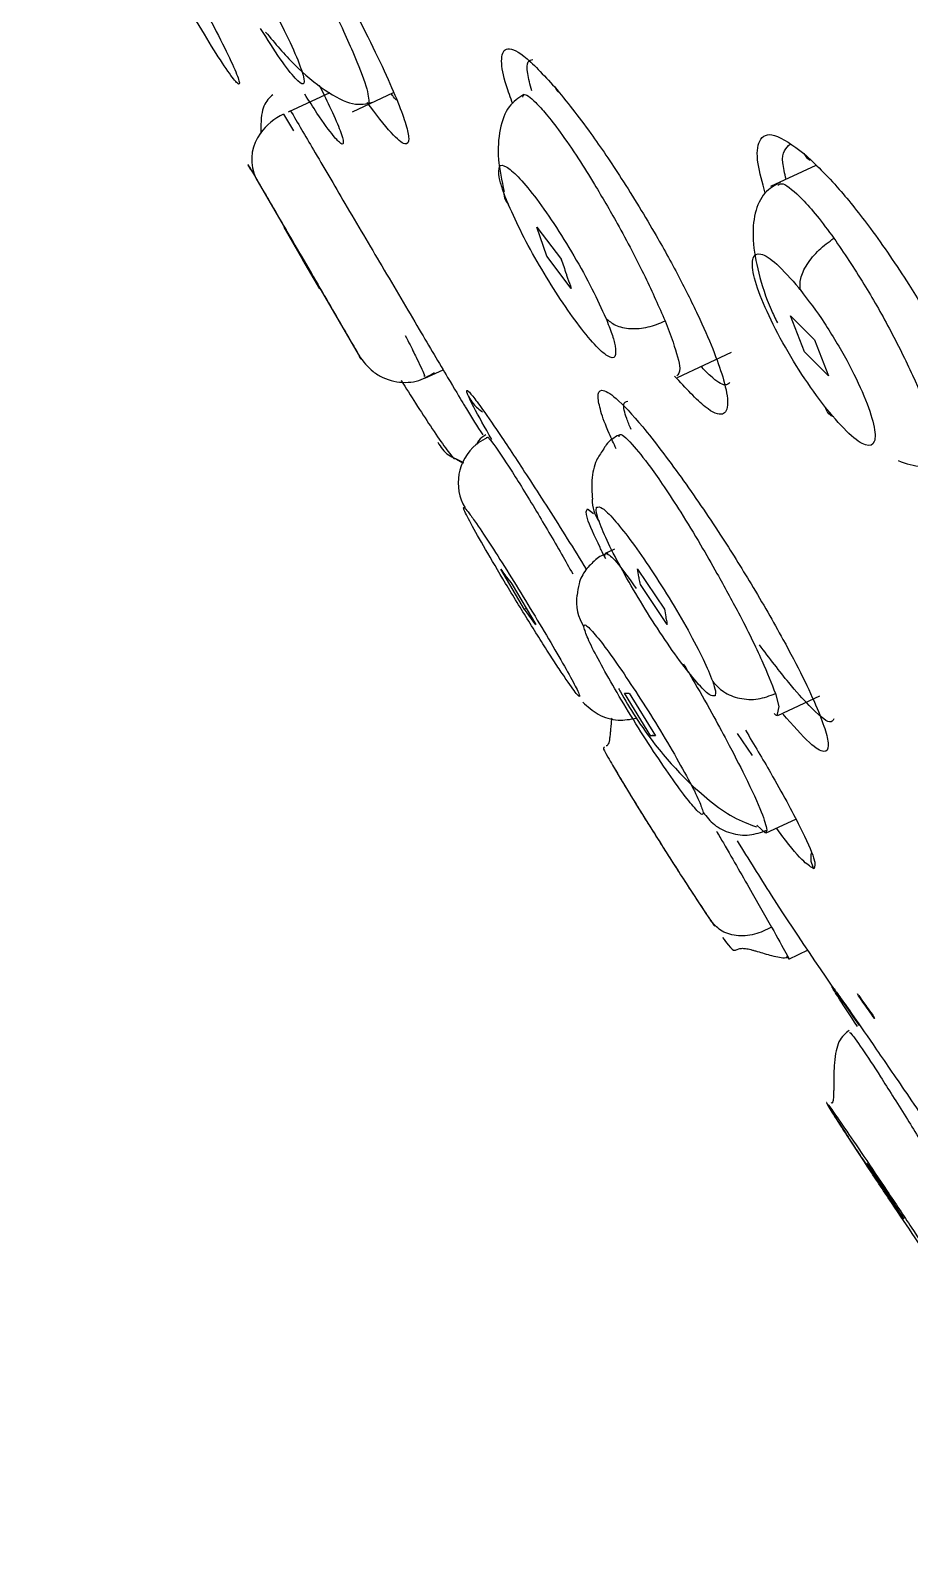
# Model space of a CAD drawing. Header units: millimetres. Extents: x 13235 to 13829, y -4257 to -3417.
# Drawn here: x 13704.726 to 13706.915, y -3768.022 to -3764.245 of the extents above; entities that cross this region are included whole.
import ezdxf

# ---------------------------------------------------------------- set-up
doc = ezdxf.new("R2010")
doc.units = ezdxf.units.MM
doc.header["$LTSCALE"] = 0.1
doc.layers.get('0').update_dxf_attribs({"lineweight": 15})

msp = doc.modelspace()

# ---------------------------------------------------------------- linework, layer by layer
at = {"linetype": 'Continuous', "lineweight": 25}
for p, q in [((13705.3689, -3764.4477), (13705.4721, -3764.3994)), ((13705.5279, -3764.4476), (13705.6305, -3764.3996)), ((13705.3565, -3764.4535), (13705.3813, -3764.4952)), ((13705.2891, -3764.6155), (13705.282, -3764.5998)), ((13705.2872, -3764.6124), (13705.3822, -3764.7755)), ((13706.6816, -3764.5811), (13706.5689, -3764.6338)), ((13705.4045, -3764.8161), (13705.358, -3764.7358)), ((13705.358, -3764.7358), (13705.4003, -3764.8083)), ((13706.0116, -3764.8071), (13705.9867, -3764.735)), ((13705.9872, -3764.7351), (13706.0483, -3764.8153)), ((13705.4003, -3764.8074), (13705.4467, -3764.8877)), ((13705.4466, -3764.888), (13705.4045, -3764.8159)), ((13705.4063, -3764.817), (13705.5424, -3765.0508)), ((13706.0727, -3764.8874), (13706.0116, -3764.8071)), ((13706.6429, -3764.8903), (13706.6392, -3764.8857)), ((13706.6187, -3764.9553), (13706.6785, -3765.0152)), ((13706.6537, -3765.0452), (13706.6189, -3764.9554)), ((13706.3064, -3764.9683), (13706.3264, -3765.0211)), ((13706.6784, -3765.0152), (13706.7132, -3765.105)), ((13706.3371, -3765.1087), (13706.4719, -3765.0456)), ((13706.7132, -3765.105), (13706.6535, -3765.045)), ((13705.7085, -3765.1109), (13705.7536, -3765.0897)), ((13705.861, -3765.2583), (13705.8646, -3765.2572)), ((13705.8646, -3765.2572), (13705.8714, -3765.2649)), ((13705.8714, -3765.2649), (13705.8796, -3765.2756)), ((13705.7841, -3765.3119), (13705.8036, -3765.3226)), ((13705.7846, -3765.3108), (13705.8044, -3765.321)), ((13706.1133, -3765.436), (13706.1285, -3765.4474)), ((13706.1566, -3765.5536), (13706.1572, -3765.548)), ((13706.1572, -3765.548), (13706.1599, -3765.5463)), ((13706.1801, -3765.5365), (13706.1575, -3765.5471)), ((13705.9562, -3765.6862), (13705.8971, -3765.5863)), ((13706.238, -3765.5858), (13706.3047, -3765.6858)), ((13705.9258, -3765.6242), (13705.9849, -3765.7241)), ((13706.3117, -3765.7242), (13706.2449, -3765.6242)), ((13705.9847, -3765.7246), (13705.9561, -3765.686)), ((13705.9562, -3765.686), (13705.9618, -3765.6828)), ((13706.2712, -3766.0016), (13706.2051, -3765.8948)), ((13706.2167, -3765.8945), (13706.2829, -3766.0013)), ((13706.5809, -3765.8961), (13706.5898, -3765.928)), ((13706.5898, -3765.928), (13706.5856, -3765.9474)), ((13706.587, -3765.9504), (13706.6921, -3765.9012)), ((13706.2712, -3766.0013), (13706.2772, -3765.999)), ((13706.5244, -3766.0504), (13706.4868, -3765.9956)), ((13706.5567, -3766.2432), (13706.5345, -3766.2239)), ((13706.56, -3766.236), (13706.5567, -3766.2432)), ((13706.5579, -3766.243), (13706.6317, -3766.2084)), ((13706.5235, -3766.3932), (13706.5715, -3766.4774)), ((13706.6147, -3766.5568), (13706.6627, -3766.5343)), ((13706.7855, -3766.6438), (13706.786, -3766.6442)), ((13706.8704, -3767.1604), (13706.8075, -3767.0648)), ((13706.8077, -3767.065), (13706.8383, -3767.1083)), ((13706.8381, -3767.1081), (13706.901, -3767.2037)), ((13706.901, -3767.2036), (13706.8704, -3767.1603))]:
    msp.add_line(p, q, dxfattribs=at)
at = {"linetype": 'Continuous', "lineweight": 25, "flags": 128}
msp.add_lwpolyline([(13705.8355, -3765.2759), (13705.8421, -3765.2706), (13705.8646, -3765.2572)], dxfattribs=at)
at = {"linetype": 'Continuous', "lineweight": 25}
for centre, radius, start, end in [((13706.0567, -3764.3757), 0.0271, 201.6601, 233.2171), ((13705.4149, -3764.5833), 0.1423, 114.217, 144.6417), ((13705.3874, -3764.5669), 0.1104, 143.2904, 197.3444), ((13706.6838, -3764.5381), 0.0341, 202.3752, 241.8322), ((13705.9581, -3764.6442), 0.0543, 178.4554, 220.1497), ((13705.916, -3765.3712), 0.1247, 130.1524, 210.1791), ((13706.2199, -3765.4131), 0.0952, 179.1449, 215.0792), ((13706.2069, -3765.6649), 0.1215, 173.3873, 212.3818), ((13706.7191, -3766.3047), 0.0502, 165.5803, 212.8298)]:
    msp.add_arc(centre, radius, start, end, dxfattribs=at)
for points, knots in [([(13700.8466, -3751.1134), (13700.8953, -3751.1289), (13700.9934, -3751.1602), (13701.2549, -3751.436), (13701.6272, -3751.9375), (13702.1301, -3752.7205), (13702.7235, -3753.7323), (13703.3835, -3754.9264), (13704.1005, -3756.2912), (13704.843, -3757.7628), (13705.6029, -3759.3263), (13706.3444, -3760.9096), (13707.0616, -3762.4955), (13707.7184, -3764.0119), (13708.3108, -3765.442), (13708.8097, -3766.7205), (13709.2122, -3767.8321), (13709.4989, -3768.7294), (13709.6595, -3769.3934), (13709.7044, -3769.8094), (13709.6309, -3769.864), (13709.598, -3769.8885)], [0, 0, 0, 0, 0.04229, 0.08533, 0.138911, 0.194045, 0.247626, 0.302761, 0.356342, 0.411476, 0.465057, 0.520191, 0.573772, 0.628906, 0.682487, 0.737622, 0.791202, 0.846337, 0.899918, 0.955052, 1, 1, 1, 1]), ([(13708.6397, -3769.102), (13708.6486, -3769.0993), (13708.6789, -3769.09), (13708.7002, -3769.0204), (13708.7065, -3768.898), (13708.6901, -3768.7268), (13708.6424, -3768.4719), (13708.5517, -3768.1149), (13708.4229, -3767.6853), (13708.2623, -3767.199), (13708.073, -3766.6641), (13707.8462, -3766.0565), (13707.6187, -3765.4731), (13707.3887, -3764.9007), (13707.1745, -3764.3803), (13706.9598, -3763.8695), (13706.7345, -3763.3425), (13706.5099, -3762.8264), (13706.2894, -3762.328), (13706.0693, -3761.8367), (13705.8346, -3761.3193), (13705.6529, -3760.9264), (13705.568, -3760.7428)], [0, 0, 0, 0, 0.023573, 0.08049, 0.125319, 0.173301, 0.232298, 0.300033, 0.366492, 0.424592, 0.489306, 0.552139, 0.61571, 0.658744, 0.709633, 0.753028, 0.788973, 0.840737, 0.878519, 0.908178, 0.957079, 1, 1, 1, 1]), ([(13705.3234, -3763.8353), (13705.3566, -3763.8885), (13705.4145, -3763.9813), (13705.4964, -3764.1269), (13705.5594, -3764.2462), (13705.6084, -3764.3472), (13705.6425, -3764.4253), (13705.663, -3764.4825), (13705.6709, -3764.5213), (13705.6611, -3764.5333), (13705.6277, -3764.5071), (13705.5863, -3764.4528), (13705.5648, -3764.4246)], [0, 0, 0, 0, 0.135978, 0.23747, 0.336019, 0.424243, 0.509132, 0.589025, 0.66889, 0.771026, 0.881396, 1, 1, 1, 1]), ([(13705.3241, -3763.9022), (13705.3335, -3763.9182), (13705.3587, -3763.9611), (13705.4089, -3764.0518), (13705.461, -3764.1525), (13705.5024, -3764.239), (13705.5368, -3764.316), (13705.5673, -3764.3938), (13705.5683, -3764.4157), (13705.5688, -3764.4268)], [0, 0, 0, 0, 0.078194, 0.208995, 0.400585, 0.508234, 0.610938, 0.800708, 1, 1, 1, 1]), ([(13705.2453, -3764.0405), (13705.2631, -3764.0705), (13705.2989, -3764.1306), (13705.3493, -3764.2256), (13705.3876, -3764.3064), (13705.4085, -3764.3621), (13705.4087, -3764.3842), (13705.3882, -3764.3692), (13705.3503, -3764.3206), (13705.3163, -3764.2671), (13705.2993, -3764.2404)], [0, 0, 0, 0, 0.124869, 0.250199, 0.375242, 0.500025, 0.62471, 0.749526, 0.874634, 1, 1, 1, 1]), ([(13705.1469, -3764.1688), (13705.1635, -3764.1997), (13705.1967, -3764.2613), (13705.2318, -3764.3337), (13705.2489, -3764.3764), (13705.2447, -3764.3826), (13705.2202, -3764.3514), (13705.179, -3764.2877), (13705.127, -3764.2007), (13705.0916, -3764.1371), (13705.0739, -3764.1052)], [0, 0, 0, 0, 0.1250828, 0.2503697, 0.3753674, 0.5001074, 0.624755, 0.7495552, 0.8746375, 1, 1, 1, 1]), ([(13705.3116, -3764.2491), (13705.3353, -3764.2771), (13705.3842, -3764.3352), (13705.4624, -3764.3989), (13705.5331, -3764.4352), (13705.5629, -3764.4274), (13705.578, -3764.4234)], [0, 0, 0, 0, 0.231522, 0.479605, 0.738046, 1, 1, 1, 1]), ([(13705.9271, -3764.4278), (13705.9214, -3764.4121), (13705.9049, -3764.3668), (13705.8957, -3764.314), (13705.9076, -3764.2834), (13705.9506, -3764.2986), (13706.0038, -3764.3557), (13706.0316, -3764.3856)], [0, 0, 0, 0, 0.100789, 0.290647, 0.503849, 0.74029, 1, 1, 1, 1]), ([(13705.9742, -3764.3953), (13705.9703, -3764.38), (13705.9623, -3764.349), (13705.9621, -3764.3205), (13705.9723, -3764.3183), (13705.9768, -3764.3174)], [0, 0, 0, 0, 0.350461, 0.714783, 1, 1, 1, 1]), ([(13705.4452, -3764.3813), (13705.4556, -3764.4023), (13705.4791, -3764.4501), (13705.4993, -3764.4983), (13705.5073, -3764.5268), (13705.5012, -3764.5303), (13705.4801, -3764.5079), (13705.45, -3764.4675), (13705.4196, -3764.42), (13705.409, -3764.4034)], [0, 0, 0, 0, 0.121857, 0.276912, 0.432633, 0.575776, 0.718883, 0.902008, 1, 1, 1, 1]), ([(13706.0316, -3764.3856), (13706.0609, -3764.4219), (13706.1131, -3764.4867), (13706.2019, -3764.6183), (13706.2786, -3764.744), (13706.3448, -3764.8644), (13706.3938, -3764.9638), (13706.4308, -3765.0497), (13706.4558, -3765.1228), (13706.466, -3765.1803), (13706.4526, -3765.2076), (13706.4099, -3765.1917), (13706.3575, -3765.1352), (13706.3301, -3765.1057)], [0, 0, 0, 0, 0.1106093, 0.1973201, 0.2984059, 0.3744895, 0.4506859, 0.5216447, 0.5925679, 0.6782624, 0.7747439, 0.8819783, 1, 1, 1, 1]), ([(13705.3293, -3764.4051), (13705.321, -3764.4127), (13705.3051, -3764.4272), (13705.2994, -3764.466), (13705.3, -3764.497), (13705.3001, -3764.5015)], [0, 0, 0, 0, 0.48139, 0.924021, 1, 1, 1, 1]), ([(13705.6389, -3764.4189), (13705.6365, -3764.417), (13705.633, -3764.4142), (13705.6264, -3764.4054), (13705.6242, -3764.4025)], [0, 0, 0, 0, 0.670321, 1, 1, 1, 1]), ([(13705.9548, -3764.4044), (13705.9416, -3764.413), (13705.9148, -3764.4304), (13705.8932, -3764.4881), (13705.8877, -3764.5625), (13705.8998, -3764.6189), (13705.9057, -3764.6463)], [0, 0, 0, 0, 0.253489, 0.511544, 0.763248, 1, 1, 1, 1]), ([(13705.9523, -3764.4114), (13705.9529, -3764.4091), (13705.9555, -3764.3987), (13705.9783, -3764.4176), (13706.0104, -3764.4522), (13706.0463, -3764.4987), (13706.0875, -3764.559), (13706.1358, -3764.6361), (13706.194, -3764.7357), (13706.2584, -3764.8586), (13706.2908, -3764.9327), (13706.3064, -3764.9683)], [0, 0, 0, 0, 0.040398, 0.180881, 0.26599, 0.360852, 0.468538, 0.557977, 0.681654, 0.847151, 1, 1, 1, 1]), ([(13705.3729, -3764.4435), (13705.3916, -3764.4753), (13705.432, -3764.5444), (13705.5116, -3764.6798), (13705.6056, -3764.8394), (13705.6638, -3764.9379), (13705.6943, -3764.9895)], [0, 0, 0, 0, 0.204002, 0.443216, 0.708538, 1, 1, 1, 1]), ([(13706.5558, -3764.6498), (13706.5486, -3764.624), (13706.5324, -3764.5655), (13706.5384, -3764.5122), (13706.5738, -3764.4942), (13706.6253, -3764.5315), (13706.6522, -3764.5511)], [0, 0, 0, 0, 0.192089, 0.433748, 0.703036, 1, 1, 1, 1]), ([(13706.6079, -3764.6156), (13706.6043, -3764.6009), (13706.5924, -3764.5514), (13706.6073, -3764.5377), (13706.6177, -3764.5281)], [0, 0, 0, 0, 0.297966, 1, 1, 1, 1]), ([(13705.2771, -3764.5956), (13705.2759, -3764.5935), (13705.267, -3764.5781), (13705.2678, -3764.5792), (13705.2819, -3764.6033), (13705.2891, -3764.6155)], [0, 0, 0, 0, 0.0733217, 0.5290772, 1, 1, 1, 1]), ([(13705.2682, -3764.5796), (13705.268, -3764.5794), (13705.2667, -3764.5776), (13705.2705, -3764.5841), (13705.2737, -3764.5898)], [0, 0, 0, 0, 0.13423, 1, 1, 1, 1]), ([(13706.6522, -3764.5511), (13706.6807, -3764.5782), (13706.7316, -3764.6268), (13706.8234, -3764.743), (13706.9057, -3764.863), (13706.9787, -3764.9852), (13707.0339, -3765.0898), (13707.0775, -3765.1856), (13707.1094, -3765.2722), (13707.1275, -3765.3494), (13707.1232, -3765.4048), (13707.088, -3765.423), (13707.0364, -3765.3858), (13707.0091, -3765.3662)], [0, 0, 0, 0, 0.108627, 0.194825, 0.299315, 0.37476, 0.450157, 0.520776, 0.591352, 0.673529, 0.76905, 0.877866, 1, 1, 1, 1]), ([(13705.2891, -3764.6155), (13705.2948, -3764.6253), (13705.3063, -3764.6449), (13705.3226, -3764.6729), (13705.3308, -3764.687)], [0, 0, 0, 0, 0.4999437, 1, 1, 1, 1]), ([(13705.8933, -3764.6103), (13705.8924, -3764.5997), (13705.8907, -3764.5787), (13705.9085, -3764.5804), (13705.9387, -3764.6059), (13705.9803, -3764.6553), (13706.0293, -3764.7244), (13706.0798, -3764.8056), (13706.1265, -3764.8898), (13706.1481, -3764.9376), (13706.1589, -3764.9614)], [0, 0, 0, 0, 0.125389, 0.247111, 0.367408, 0.489931, 0.617013, 0.745338, 0.872968, 1, 1, 1, 1]), ([(13705.9166, -3764.6793), (13705.911, -3764.6656), (13705.9, -3764.6383), (13705.8956, -3764.6196), (13705.8933, -3764.6103)], [0, 0, 0, 0, 0.499986, 1, 1, 1, 1]), ([(13706.5941, -3764.6224), (13706.5799, -3764.6305), (13706.5507, -3764.647), (13706.5278, -3764.6981), (13706.5226, -3764.7661), (13706.5375, -3764.8486), (13706.5603, -3764.92), (13706.5806, -3764.9618), (13706.5859, -3764.9728)], [0, 0, 0, 0, 0.168692, 0.348433, 0.536467, 0.730485, 0.928837, 1, 1, 1, 1]), ([(13706.5868, -3764.63), (13706.5906, -3764.6278), (13706.6018, -3764.6213), (13706.6296, -3764.6475), (13706.648, -3764.6648)], [0, 0, 0, 0, 0.337002, 1, 1, 1, 1]), ([(13705.3308, -3764.687), (13705.3448, -3764.7109), (13705.3722, -3764.758), (13705.4193, -3764.8388), (13705.4641, -3764.9159), (13705.5037, -3764.984), (13705.5339, -3765.0361), (13705.5482, -3765.061), (13705.5511, -3765.0662), (13705.5449, -3765.0556), (13705.5445, -3765.055)], [0, 0, 0, 0, 0.14228, 0.28039, 0.41689, 0.55591, 0.700099, 0.845701, 0.990532, 1, 1, 1, 1]), ([(13706.1821, -3765.0304), (13706.183, -3765.0411), (13706.1848, -3765.0626), (13706.1655, -3765.0597), (13706.1324, -3765.0304), (13706.0887, -3764.9769), (13706.0405, -3764.9075), (13705.9927, -3764.8299), (13705.9482, -3764.7492), (13705.9272, -3764.7028), (13705.9166, -3764.6793)], [0, 0, 0, 0, 0.127078, 0.254784, 0.383161, 0.509834, 0.632006, 0.752276, 0.874293, 1, 1, 1, 1]), ([(13706.648, -3764.6648), (13706.6599, -3764.6778), (13706.6837, -3764.704), (13706.7123, -3764.7428), (13706.7266, -3764.7622)], [0, 0, 0, 0, 0.499978, 1, 1, 1, 1]), ([(13706.6429, -3764.8903), (13706.6424, -3764.8815), (13706.6413, -3764.8629), (13706.6582, -3764.8272), (13706.6877, -3764.7906), (13706.7138, -3764.7715), (13706.7266, -3764.7622)], [0, 0, 0, 0, 0.2328762, 0.4888736, 0.7510381, 1, 1, 1, 1]), ([(13706.7266, -3764.7622), (13706.7516, -3764.7991), (13706.7981, -3764.8678), (13706.8674, -3764.9896), (13706.9247, -3765.1048), (13706.9669, -3765.2073), (13706.9873, -3765.2823), (13706.9897, -3765.3218), (13706.9778, -3765.3219), (13706.9749, -3765.3219)], [0, 0, 0, 0, 0.172138, 0.319746, 0.47949, 0.634688, 0.785343, 0.946114, 1, 1, 1, 1]), ([(13706.7055, -3765.1833), (13706.6859, -3765.1569), (13706.6468, -3765.1043), (13706.5912, -3765.0101), (13706.5482, -3764.9217), (13706.5239, -3764.8501), (13706.5217, -3764.8061), (13706.5421, -3764.7963), (13706.5824, -3764.8208), (13706.6201, -3764.864), (13706.6392, -3764.8857)], [0, 0, 0, 0, 0.125254, 0.248645, 0.372146, 0.495811, 0.619118, 0.743209, 0.87057, 1, 1, 1, 1]), ([(13706.048, -3764.815), (13706.052, -3764.8269), (13706.0562, -3764.8393), (13706.0614, -3764.8549), (13706.0656, -3764.867), (13706.0697, -3764.8787), (13706.0727, -3764.8872)], [0, 0, 0, 0, 0.495203, 0.513106, 0.644291, 1, 1, 1, 1]), ([(13706.6429, -3764.8903), (13706.663, -3764.917), (13706.7031, -3764.9702), (13706.7606, -3765.0668), (13706.8047, -3765.1574), (13706.8295, -3765.2305), (13706.8311, -3765.2747), (13706.809, -3765.2828), (13706.7668, -3765.2551), (13706.7284, -3765.2103), (13706.7092, -3765.188)], [0, 0, 0, 0, 0.126072, 0.250707, 0.374166, 0.497372, 0.621398, 0.74686, 0.873515, 1, 1, 1, 1]), ([(13705.6943, -3764.9895), (13705.7192, -3765.0317), (13705.7642, -3765.1077), (13705.8019, -3765.1711), (13705.8073, -3765.1797), (13705.8089, -3765.1824)], [0, 0, 0, 0, 0.461912, 0.833421, 1, 1, 1, 1]), ([(13706.1589, -3764.9614), (13706.1663, -3764.9678), (13706.1817, -3764.9811), (13706.2194, -3764.989), (13706.2636, -3764.9858), (13706.2923, -3764.9741), (13706.3064, -3764.9683)], [0, 0, 0, 0, 0.233285, 0.488306, 0.749796, 1, 1, 1, 1]), ([(13706.1589, -3764.9614), (13706.1644, -3764.9751), (13706.1754, -3765.0024), (13706.1799, -3765.021), (13706.1821, -3765.0304)], [0, 0, 0, 0, 0.499971, 1, 1, 1, 1]), ([(13705.6592, -3765.0043), (13705.6634, -3765.0125), (13705.6754, -3765.0358), (13705.694, -3765.0734), (13705.7106, -3765.109), (13705.707, -3765.1064), (13705.7055, -3765.1054)], [0, 0, 0, 0, 0.114205, 0.324517, 0.729985, 1, 1, 1, 1]), ([(13706.3264, -3765.0211), (13706.3343, -3765.0466), (13706.3487, -3765.0936), (13706.3395, -3765.1014), (13706.3353, -3765.105)], [0, 0, 0, 0, 0.543823, 1, 1, 1, 1]), ([(13705.5443, -3765.0546), (13705.555, -3765.0689), (13705.5715, -3765.091), (13705.6035, -3765.1098), (13705.6308, -3765.1192), (13705.6593, -3765.1222), (13705.6954, -3765.1184), (13705.7176, -3765.1051), (13705.7321, -3765.0965)], [0, 0, 0, 0, 0.234174, 0.362176, 0.49395, 0.626512, 0.756868, 1, 1, 1, 1]), ([(13706.468, -3765.1211), (13706.4646, -3765.1245), (13706.4563, -3765.1328), (13706.4287, -3765.1156), (13706.4036, -3765.0897), (13706.3954, -3765.0814)], [0, 0, 0, 0, 0.323285, 0.781269, 1, 1, 1, 1]), ([(13705.6491, -3765.1156), (13705.6613, -3765.1353), (13705.6872, -3765.1768), (13705.724, -3765.2333), (13705.7587, -3765.284), (13705.7738, -3765.3028), (13705.7817, -3765.3125)], [0, 0, 0, 0, 0.213586, 0.4514, 0.714758, 1, 1, 1, 1]), ([(13705.8747, -3765.2634), (13705.8579, -3765.2336), (13705.8282, -3765.1808), (13705.8121, -3765.1461), (13705.8115, -3765.1374), (13705.8252, -3765.152), (13705.8529, -3765.1893), (13705.8997, -3765.2573), (13705.9717, -3765.3669), (13706.0469, -3765.4843), (13706.0943, -3765.561), (13706.11, -3765.5865)], [0, 0, 0, 0, 0.135261, 0.239793, 0.339575, 0.434608, 0.524882, 0.64386, 0.777602, 0.926045, 1, 1, 1, 1]), ([(13706.1848, -3765.2866), (13706.1786, -3765.2736), (13706.1608, -3765.2357), (13706.1451, -3765.1914), (13706.1366, -3765.1511), (13706.146, -3765.1342), (13706.1823, -3765.1558), (13706.2492, -3765.2261), (13706.313, -3765.3121), (13706.3464, -3765.3571)], [0, 0, 0, 0, 0.06225, 0.181083, 0.294253, 0.44322, 0.610543, 0.796129, 1, 1, 1, 1]), ([(13705.8089, -3765.1824), (13705.8098, -3765.184), (13705.8236, -3765.2076), (13705.8385, -3765.2306), (13705.8524, -3765.2521)], [0, 0, 0, 0, 0.065772, 1, 1, 1, 1]), ([(13705.8168, -3765.1549), (13705.8204, -3765.1617), (13705.8284, -3765.1768), (13705.8436, -3765.189), (13705.852, -3765.1957)], [0, 0, 0, 0, 0.449826, 1, 1, 1, 1]), ([(13706.2215, -3765.2382), (13706.2177, -3765.2289), (13706.2068, -3765.2016), (13706.1997, -3765.171), (13706.209, -3765.1691), (13706.2137, -3765.1681)], [0, 0, 0, 0, 0.204939, 0.600542, 1, 1, 1, 1]), ([(13706.7092, -3765.188), (13706.7086, -3765.1872), (13706.7074, -3765.1857), (13706.7061, -3765.1841), (13706.7055, -3765.1833)], [0, 0, 0, 0, 0.499756, 1, 1, 1, 1]), ([(13706.7262, -3765.2067), (13706.7234, -3765.2056), (13706.7125, -3765.2013), (13706.7085, -3765.191), (13706.7055, -3765.1833)], [0, 0, 0, 0, 0.25392, 1, 1, 1, 1]), ([(13705.8597, -3765.2521), (13705.8532, -3765.2557), (13705.8442, -3765.2605), (13705.8381, -3765.2734), (13705.8364, -3765.2769)], [0, 0, 0, 0, 0.7265197, 1, 1, 1, 1]), ([(13706.1917, -3765.2522), (13706.18, -3765.2586), (13706.1643, -3765.2671), (13706.1543, -3765.2851), (13706.1517, -3765.2897)], [0, 0, 0, 0, 0.7422083, 1, 1, 1, 1]), ([(13706.192, -3765.2567), (13706.1922, -3765.2549), (13706.1933, -3765.244), (13706.2201, -3765.2691), (13706.2617, -3765.32), (13706.3046, -3765.3815), (13706.3468, -3765.4462), (13706.3919, -3765.5203), (13706.4412, -3765.6058), (13706.4962, -3765.7066), (13706.5506, -3765.8172), (13706.5711, -3765.8705), (13706.5809, -3765.8961)], [0, 0, 0, 0, 0.027208, 0.168249, 0.290021, 0.363783, 0.446007, 0.539344, 0.61687, 0.72407, 0.86751, 1, 1, 1, 1]), ([(13705.7401, -3765.2702), (13705.748, -3765.2822), (13705.7596, -3765.2997), (13705.7786, -3765.3081), (13705.7846, -3765.3108)], [0, 0, 0, 0, 0.681713, 1, 1, 1, 1]), ([(13705.8796, -3765.2756), (13705.8928, -3765.2944), (13705.9197, -3765.333), (13705.9818, -3765.4344), (13706.0369, -3765.5278), (13706.0672, -3765.5817), (13706.0765, -3765.598)], [0, 0, 0, 0, 0.298653, 0.611879, 0.882262, 1, 1, 1, 1]), ([(13706.1517, -3765.2897), (13706.146, -3765.2978), (13706.1319, -3765.3179), (13706.1216, -3765.361), (13706.1244, -3765.3959), (13706.1256, -3765.4117)], [0, 0, 0, 0, 0.267583, 0.66914, 1, 1, 1, 1]), ([(13706.8865, -3765.3158), (13706.9071, -3765.3233), (13706.9359, -3765.3338), (13706.955, -3765.3266), (13706.9604, -3765.3245)], [0, 0, 0, 0, 0.717029, 1, 1, 1, 1]), ([(13706.3464, -3765.3571), (13706.3791, -3765.4042), (13706.4375, -3765.4883), (13706.5259, -3765.6303), (13706.5962, -3765.7522), (13706.6509, -3765.8569), (13706.6866, -3765.9343), (13706.7081, -3765.9924), (13706.7153, -3766.0314), (13706.7045, -3766.0459), (13706.6689, -3766.0253), (13706.6239, -3765.9743), (13706.6002, -3765.9474)], [0, 0, 0, 0, 0.125543, 0.223863, 0.338133, 0.424133, 0.510258, 0.590646, 0.671003, 0.768336, 0.878013, 1, 1, 1, 1]), ([(13706.0896, -3765.9009), (13706.0867, -3765.8974), (13706.0809, -3765.8904), (13706.0655, -3765.8686), (13706.0458, -3765.8395), (13706.0221, -3765.8033), (13705.9955, -3765.7617), (13705.9576, -3765.7012), (13705.9087, -3765.6212), (13705.8574, -3765.5343), (13705.8206, -3765.469), (13705.8006, -3765.4292), (13705.8056, -3765.4323), (13705.8081, -3765.4339)], [0, 0, 0, 0, 0.06345, 0.126895, 0.190414, 0.254094, 0.317952, 0.382019, 0.509876, 0.633995, 0.754191, 0.875085, 1, 1, 1, 1]), ([(13705.8081, -3765.4339), (13705.8113, -3765.4378), (13705.8177, -3765.4454), (13705.8304, -3765.4637), (13705.8367, -3765.4728)], [0, 0, 0, 0, 0.4999739, 1, 1, 1, 1]), ([(13706.1446, -3765.5323), (13706.1313, -3765.5042), (13706.105, -3765.4483), (13706.1105, -3765.4401), (13706.1133, -3765.436)], [0, 0, 0, 0, 0.5029875, 1, 1, 1, 1]), ([(13706.142, -3765.4678), (13706.1392, -3765.4592), (13706.1336, -3765.4419), (13706.1352, -3765.4353), (13706.136, -3765.432)], [0, 0, 0, 0, 0.499919, 1, 1, 1, 1]), ([(13706.136, -3765.432), (13706.1398, -3765.4311), (13706.1473, -3765.4293), (13706.1777, -3765.4596), (13706.2179, -3765.5097), (13706.2659, -3765.5779), (13706.3171, -3765.6576), (13706.3648, -3765.7393), (13706.4042, -3765.8142), (13706.418, -3765.8484), (13706.4249, -3765.8655)], [0, 0, 0, 0, 0.12539, 0.247121, 0.367411, 0.489929, 0.61701, 0.745327, 0.872981, 1, 1, 1, 1]), ([(13705.8367, -3765.4728), (13705.8484, -3765.4903), (13705.8714, -3765.5246), (13705.9174, -3765.597), (13705.9653, -3765.6746), (13706.0124, -3765.7528), (13706.0534, -3765.8233), (13706.0824, -3765.876), (13706.097, -3765.9062), (13706.0921, -3765.9027), (13706.0896, -3765.9009)], [0, 0, 0, 0, 0.125399, 0.247116, 0.367423, 0.48993, 0.617018, 0.745337, 0.872984, 1, 1, 1, 1]), ([(13706.4309, -3765.9013), (13706.427, -3765.9022), (13706.4192, -3765.904), (13706.3869, -3765.8712), (13706.3437, -3765.8165), (13706.294, -3765.745), (13706.2443, -3765.6665), (13706.1996, -3765.5893), (13706.1622, -3765.5178), (13706.1488, -3765.4847), (13706.142, -3765.4678)], [0, 0, 0, 0, 0.127069, 0.254777, 0.383154, 0.509829, 0.632008, 0.752266, 0.8743, 1, 1, 1, 1]), ([(13706.1634, -3765.5464), (13706.1527, -3765.5503), (13706.1417, -3765.5543), (13706.1335, -3765.5628), (13706.1332, -3765.563)], [0, 0, 0, 0, 0.973628, 1, 1, 1, 1]), ([(13706.1587, -3765.5605), (13706.1543, -3765.5523), (13706.1482, -3765.5409), (13706.1454, -3765.5342), (13706.1446, -3765.5323)], [0, 0, 0, 0, 0.721668, 1, 1, 1, 1]), ([(13706.1599, -3765.5463), (13706.1665, -3765.5502), (13706.1799, -3765.5581), (13706.216, -3765.6089), (13706.2344, -3765.6347)], [0, 0, 0, 0, 0.492271, 1, 1, 1, 1]), ([(13705.8971, -3765.5863), (13705.9006, -3765.591), (13705.9051, -3765.597), (13705.9097, -3765.6035), (13705.911, -3765.6051), (13705.9113, -3765.6056), (13705.9162, -3765.6114), (13705.921, -3765.618), (13705.9258, -3765.6246)], [0, 0, 0, 0, 0.371067, 0.46702, 0.492659, 0.502008, 0.503295, 1, 1, 1, 1]), ([(13706.1332, -3765.563), (13706.1247, -3765.5709), (13706.1071, -3765.5869), (13706.0911, -3765.6182), (13706.0885, -3765.6413), (13706.0874, -3765.651)], [0, 0, 0, 0, 0.357494, 0.730072, 1, 1, 1, 1]), ([(13706.2449, -3765.6242), (13706.2439, -3765.6195), (13706.2428, -3765.6136), (13706.2416, -3765.6071), (13706.2413, -3765.6055), (13706.2412, -3765.605), (13706.2397, -3765.599), (13706.2387, -3765.5923), (13706.2378, -3765.5855)], [0, 0, 0, 0, 0.370961, 0.466935, 0.492618, 0.502051, 0.503305, 1, 1, 1, 1]), ([(13706.3046, -3765.6854), (13706.3057, -3765.6918), (13706.3069, -3765.6984), (13706.3083, -3765.7067), (13706.3096, -3765.7131), (13706.3108, -3765.7194), (13706.3117, -3765.7239)], [0, 0, 0, 0, 0.49519, 0.513066, 0.644263, 1, 1, 1, 1]), ([(13706.1043, -3765.7299), (13706.1046, -3765.7273), (13706.1051, -3765.7222), (13706.1126, -3765.7284), (13706.1163, -3765.7316)], [0, 0, 0, 0, 0.499957, 1, 1, 1, 1]), ([(13706.3889, -3766.1901), (13706.3805, -3766.1811), (13706.3639, -3766.1631), (13706.3215, -3766.1049), (13706.2722, -3766.032), (13706.2213, -3765.9515), (13706.1749, -3765.874), (13706.1376, -3765.807), (13706.111, -3765.7538), (13706.1066, -3765.738), (13706.1043, -3765.7299)], [0, 0, 0, 0, 0.12707, 0.254782, 0.383156, 0.50983, 0.632, 0.752283, 0.874292, 1, 1, 1, 1]), ([(13706.1163, -3765.7316), (13706.1245, -3765.7404), (13706.1406, -3765.7578), (13706.1808, -3765.8126), (13706.2271, -3765.8808), (13706.2771, -3765.959), (13706.3255, -3766.0393), (13706.3657, -3766.1111), (13706.394, -3766.1672), (13706.3986, -3766.1836), (13706.4009, -3766.1917)], [0, 0, 0, 0, 0.125392, 0.247122, 0.367405, 0.489923, 0.617014, 0.745333, 0.872979, 1, 1, 1, 1]), ([(13706.7267, -3765.9587), (13706.7242, -3765.9631), (13706.7176, -3765.9748), (13706.6743, -3765.9369), (13706.6127, -3765.8688), (13706.5665, -3765.8078), (13706.5412, -3765.7744)], [0, 0, 0, 0, 0.194229, 0.515963, 0.734887, 1, 1, 1, 1]), ([(13706.3523, -3765.8221), (13706.3596, -3765.8344), (13706.3835, -3765.8745), (13706.4206, -3765.9406), (13706.4657, -3766.0237), (13706.5119, -3766.1131), (13706.5507, -3766.1977), (13706.557, -3766.2236), (13706.56, -3766.236)], [0, 0, 0, 0, 0.069077, 0.225924, 0.356183, 0.536324, 0.777367, 1, 1, 1, 1]), ([(13706.1907, -3765.8834), (13706.1921, -3765.886), (13706.2046, -3765.9086), (13706.234, -3765.9581), (13706.2883, -3766.0341), (13706.3528, -3766.1064), (13706.4196, -3766.1657), (13706.4799, -3766.2083), (13706.515, -3766.2208), (13706.5336, -3766.2274)], [0, 0, 0, 0, 0.01705, 0.149201, 0.300763, 0.520717, 0.660299, 0.820489, 1, 1, 1, 1]), ([(13706.2051, -3765.8948), (13706.2064, -3765.8948), (13706.2082, -3765.8949), (13706.2101, -3765.8948), (13706.2126, -3765.8948), (13706.2146, -3765.8947), (13706.2165, -3765.8946)], [0, 0, 0, 0, 0.353839, 0.48614, 0.50488, 1, 1, 1, 1]), ([(13706.4249, -3765.8655), (13706.4333, -3765.8747), (13706.4509, -3765.8941), (13706.4913, -3765.9098), (13706.5376, -3765.9123), (13706.5666, -3765.9014), (13706.5809, -3765.8961)], [0, 0, 0, 0, 0.233254, 0.488295, 0.749778, 1, 1, 1, 1]), ([(13706.4249, -3765.8655), (13706.4277, -3765.8741), (13706.4333, -3765.8914), (13706.4317, -3765.898), (13706.4309, -3765.9013)], [0, 0, 0, 0, 0.499978, 1, 1, 1, 1]), ([(13706.1013, -3765.9169), (13706.1135, -3765.928), (13706.1387, -3765.951), (13706.1882, -3765.9658), (13706.2198, -3765.9599), (13706.2349, -3765.9571)], [0, 0, 0, 0, 0.328552, 0.678829, 1, 1, 1, 1]), ([(13706.1734, -3765.9572), (13706.1732, -3765.9585), (13706.1724, -3765.964), (13706.1715, -3765.9753), (13706.1703, -3765.9892), (13706.1692, -3765.9998), (13706.1685, -3766.0056), (13706.1683, -3766.0073), (13706.1682, -3766.0075)], [0, 0, 0, 0, 0.0879191, 0.4008139, 0.6640995, 0.8860996, 0.9877298, 1, 1, 1, 1]), ([(13706.5856, -3765.9474), (13706.5856, -3765.9489), (13706.5856, -3765.9529), (13706.5808, -3765.9483), (13706.5779, -3765.9455)], [0, 0, 0, 0, 0.389852, 1, 1, 1, 1]), ([(13706.1682, -3766.0075), (13706.168, -3766.0088), (13706.1673, -3766.0134), (13706.1658, -3766.0194), (13706.1628, -3766.0256), (13706.1609, -3766.026), (13706.1595, -3766.0263)], [0, 0, 0, 0, 0.079233, 0.268925, 0.493958, 1, 1, 1, 1]), ([(13706.2827, -3766.0012), (13706.2807, -3766.0013), (13706.2787, -3766.0013), (13706.2762, -3766.0013), (13706.2743, -3766.0013), (13706.2725, -3766.0013), (13706.2712, -3766.0013)], [0, 0, 0, 0, 0.495208, 0.5131, 0.644291, 1, 1, 1, 1]), ([(13706.5065, -3765.9872), (13706.528, -3766.0232), (13706.5825, -3766.1144), (13706.6447, -3766.2299), (13706.6837, -3766.316), (13706.6792, -3766.3266), (13706.6769, -3766.3319)], [0, 0, 0, 0, 0.1881898, 0.4769152, 0.739651, 1, 1, 1, 1]), ([(13706.1552, -3766.0296), (13706.154, -3766.0298), (13706.1507, -3766.0304), (13706.1578, -3766.0436), (13706.1716, -3766.0672), (13706.1757, -3766.0742)], [0, 0, 0, 0, 0.282287, 0.786158, 1, 1, 1, 1]), ([(13706.1756, -3766.0743), (13706.186, -3766.0919), (13706.207, -3766.1275), (13706.2588, -3766.2112), (13706.3164, -3766.3025), (13706.375, -3766.3936), (13706.4044, -3766.4377), (13706.4193, -3766.46)], [0, 0, 0, 0, 0.193476, 0.391689, 0.590069, 0.792515, 1, 1, 1, 1]), ([(13706.1757, -3766.0742), (13706.1821, -3766.0852), (13706.1935, -3766.1051), (13706.2212, -3766.1504), (13706.2492, -3766.1958), (13706.2795, -3766.2442), (13706.3106, -3766.2933), (13706.3417, -3766.3419), (13706.3718, -3766.3883), (13706.4, -3766.4313), (13706.4153, -3766.454), (13706.4229, -3766.4654)], [0, 0, 0, 0, 0.134968, 0.244872, 0.353352, 0.45947, 0.564588, 0.670369, 0.778275, 0.888702, 1, 1, 1, 1]), ([(13706.4009, -3766.1917), (13706.4006, -3766.1943), (13706.4002, -3766.1995), (13706.3926, -3766.1932), (13706.3889, -3766.1901)], [0, 0, 0, 0, 0.4999731, 1, 1, 1, 1]), ([(13706.4009, -3766.1917), (13706.4096, -3766.2026), (13706.4279, -3766.2255), (13706.4694, -3766.2455), (13706.5164, -3766.2513), (13706.5456, -3766.241), (13706.56, -3766.236)], [0, 0, 0, 0, 0.233323, 0.488333, 0.74979, 1, 1, 1, 1]), ([(13706.4342, -3766.2382), (13706.44, -3766.2482), (13706.472, -3766.3031), (13706.5003, -3766.3526), (13706.5235, -3766.3932)], [0, 0, 0, 0, 0.181033, 1, 1, 1, 1]), ([(13706.6769, -3766.3319), (13706.6697, -3766.3277), (13706.6543, -3766.3187), (13706.6189, -3766.2791), (13706.5883, -3766.2371), (13706.5838, -3766.2309)], [0, 0, 0, 0, 0.427834, 0.915845, 1, 1, 1, 1]), ([(13706.486, -3766.2627), (13706.514, -3766.3079), (13706.6109, -3766.464), (13706.7154, -3766.6152), (13706.7897, -3766.7226)], [0, 0, 0, 0, 0.289297, 1, 1, 1, 1]), ([(13706.5715, -3766.4774), (13706.5576, -3766.4843), (13706.5287, -3766.4984), (13706.4826, -3766.5008), (13706.4427, -3766.4882), (13706.4269, -3766.4691), (13706.4193, -3766.46)], [0, 0, 0, 0, 0.243172, 0.503577, 0.761977, 1, 1, 1, 1]), ([(13706.4193, -3766.46), (13706.4211, -3766.4627), (13706.4248, -3766.468), (13706.428, -3766.4728), (13706.4296, -3766.4751)], [0, 0, 0, 0, 0.50013, 1, 1, 1, 1]), ([(13706.4497, -3766.5035), (13706.4545, -3766.5099), (13706.4695, -3766.5302), (13706.4792, -3766.5374), (13706.4848, -3766.5328), (13706.4944, -3766.5302), (13706.5011, -3766.5301), (13706.5066, -3766.5306), (13706.5131, -3766.5317), (13706.5202, -3766.5334), (13706.5279, -3766.5355), (13706.5395, -3766.5388), (13706.555, -3766.5436), (13706.5808, -3766.5506), (13706.6015, -3766.5553), (13706.6107, -3766.5523), (13706.6125, -3766.5517)], [0, 0, 0, 0, 0.120403, 0.377676, 0.54122, 0.592793, 0.612805, 0.630154, 0.646241, 0.662591, 0.680506, 0.700821, 0.750116, 0.811335, 0.962873, 1, 1, 1, 1]), ([(13706.5715, -3766.4774), (13706.5858, -3766.503), (13706.611, -3766.5479), (13706.6131, -3766.5532), (13706.6141, -3766.5555)], [0, 0, 0, 0, 0.567328, 1, 1, 1, 1]), ([(13706.6141, -3766.5555), (13706.6143, -3766.556), (13706.6158, -3766.5587), (13706.6124, -3766.5533), (13706.6096, -3766.5488)], [0, 0, 0, 0, 0.171973, 1, 1, 1, 1]), ([(13706.7853, -3766.7247), (13706.7665, -3766.6959), (13706.7344, -3766.647), (13706.7196, -3766.6227), (13706.7216, -3766.6236), (13706.7388, -3766.647), (13706.7714, -3766.6933), (13706.8243, -3766.7695), (13706.9031, -3766.8847), (13707.0048, -3767.0341), (13707.075, -3767.1384), (13707.1118, -3767.1931)], [0, 0, 0, 0, 0.1338164, 0.227431, 0.3176969, 0.4046047, 0.488148, 0.5952889, 0.7163394, 0.851235, 1, 1, 1, 1]), ([(13706.786, -3766.6442), (13706.7857, -3766.6438), (13706.785, -3766.6425), (13706.8007, -3766.6648), (13706.8147, -3766.6845), (13706.8285, -3766.7042), (13706.8286, -3766.7044)], [0, 0, 0, 0, 0.222962, 0.613899, 0.994817, 1, 1, 1, 1]), ([(13706.8276, -3766.7049), (13706.8265, -3766.7034), (13706.8132, -3766.6841), (13706.7965, -3766.6602), (13706.7892, -3766.6494), (13706.7855, -3766.6438)], [0, 0, 0, 0, 0.039026, 0.500226, 1, 1, 1, 1]), ([(13706.7649, -3766.7343), (13706.7555, -3766.7417), (13706.7376, -3766.7557), (13706.7286, -3766.8005), (13706.7263, -3766.8404), (13706.7261, -3766.8635), (13706.7262, -3766.8799), (13706.7261, -3766.8902), (13706.7258, -3766.899), (13706.7253, -3766.9063), (13706.7243, -3766.9116), (13706.7221, -3766.9169), (13706.7207, -3766.915), (13706.7196, -3766.9137)], [0, 0, 0, 0, 0.299578, 0.564921, 0.6726581, 0.7590724, 0.7942752, 0.8246358, 0.8511706, 0.8757515, 0.9008745, 0.9290737, 1, 1, 1, 1]), ([(13706.7652, -3766.7405), (13706.7658, -3766.7398), (13706.7674, -3766.7379), (13706.7944, -3766.776), (13706.8416, -3766.8473), (13706.9019, -3766.9432), (13706.9723, -3767.0578), (13707.0175, -3767.1341), (13707.0426, -3767.1766)], [0, 0, 0, 0, 0.0970708, 0.2748594, 0.4506102, 0.6359601, 0.7977002, 1, 1, 1, 1]), ([(13706.7092, -3766.9137), (13706.7086, -3766.9138), (13706.7073, -3766.9141), (13706.7245, -3766.9415), (13706.7459, -3766.9747), (13706.7572, -3766.9922)], [0, 0, 0, 0, 0.298201, 0.630503, 1, 1, 1, 1]), ([(13706.7556, -3766.9898), (13706.7431, -3766.9704), (13706.7183, -3766.9319), (13706.7068, -3766.9122), (13706.7176, -3766.9259), (13706.7505, -3766.9732), (13706.8003, -3767.0463), (13706.8597, -3767.1347), (13706.9218, -3767.2282), (13706.9549, -3767.2788), (13706.9716, -3767.3043)], [0, 0, 0, 0, 0.125229, 0.248575, 0.372047, 0.49567, 0.618938, 0.743093, 0.870626, 1, 1, 1, 1]), ([(13706.753, -3766.9858), (13706.7609, -3766.9979), (13706.7701, -3767.0121), (13706.7816, -3767.0295), (13706.7833, -3767.0321)], [0, 0, 0, 0, 0.850812, 1, 1, 1, 1]), ([(13706.7583, -3766.994), (13706.7579, -3766.9933), (13706.757, -3766.9919), (13706.7561, -3766.9905), (13706.7556, -3766.9898)], [0, 0, 0, 0, 0.501304, 1, 1, 1, 1]), ([(13706.9716, -3767.3043), (13706.9848, -3767.3247), (13707.0111, -3767.3653), (13707.0239, -3767.3871), (13707.0137, -3767.3743), (13706.9808, -3767.3271), (13706.9303, -3767.2529), (13706.8699, -3767.163), (13706.8075, -3767.0692), (13706.7747, -3767.019), (13706.7583, -3766.994)], [0, 0, 0, 0, 0.126078, 0.250717, 0.374168, 0.497379, 0.621405, 0.746862, 0.873523, 1, 1, 1, 1]), ([(13706.7833, -3767.0321), (13706.791, -3767.0439), (13706.7993, -3767.0566), (13706.8088, -3767.0708), (13706.8094, -3767.0718)], [0, 0, 0, 0, 0.930155, 1, 1, 1, 1])]:
    msp.add_open_spline(points, degree=3, knots=knots, dxfattribs=at)

doc.saveas('drawing.dxf')
